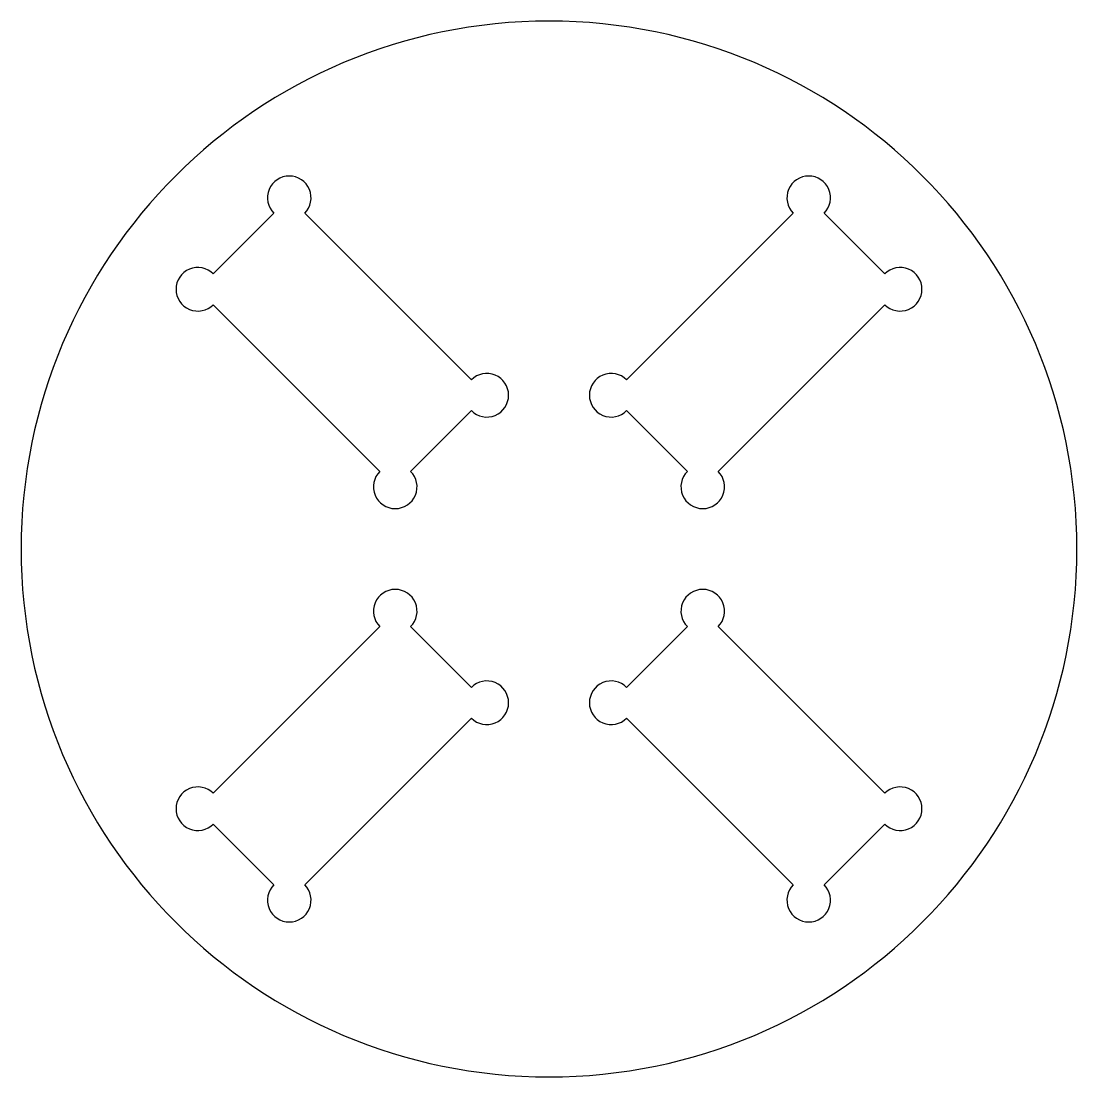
# Model space of a CAD drawing. Header units: millimetres. Extents: x 0 to 155, y 0 to 155.
import ezdxf

# ---------------------------------------------------------------- set-up
doc = ezdxf.new("R2010")
doc.units = ezdxf.units.MM
doc.layers.add('CUT', color=1, linetype='Continuous')

msp = doc.modelspace()

# ---------------------------------------------------------------- linework, layer by layer
at = {"layer": 'CUT'}
for points in [[(155, 77.5, 1), (0, 77.5, 1)], [(66.1, 97.81, 2.414214), (66.1, 102.34), (41.63, 126.8, 2.414214), (37.11, 126.8), (28.2, 117.89, 2.414214), (28.2, 113.37), (52.66, 88.9, 2.414214), (57.19, 88.9)], [(97.81, 88.9, 2.414214), (102.34, 88.9), (126.8, 113.37, 2.414214), (126.8, 117.89), (117.89, 126.8, 2.414214), (113.37, 126.8), (88.9, 102.34, 2.414214), (88.9, 97.81)], [(37.11, 28.2, 2.414214), (41.63, 28.2), (66.1, 52.66, 2.414214), (66.1, 57.19), (57.19, 66.1, 2.414214), (52.66, 66.1), (28.2, 41.63, 2.414214), (28.2, 37.11)], [(126.8, 37.11, 2.414214), (126.8, 41.63), (102.34, 66.1, 2.414214), (97.81, 66.1), (88.9, 57.19, 2.414214), (88.9, 52.66), (113.37, 28.2, 2.414214), (117.89, 28.2)]]:
    msp.add_lwpolyline(points, format="xyb", close=True, dxfattribs=at)

doc.saveas('drawing.dxf')
